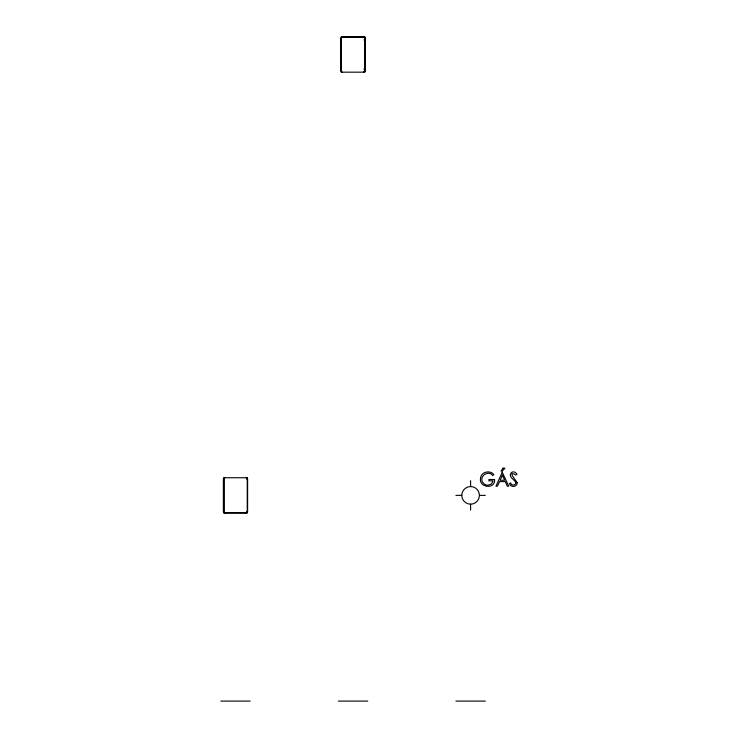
<?xml version="1.0" encoding="UTF-8"?>
<svg xmlns="http://www.w3.org/2000/svg" width="738" height="738" viewBox="0 0 738 738"><rect width="100%" height="100%" fill="white"/><g stroke="black" fill="none" stroke-linecap="round" stroke-linejoin="round"><path stroke-width="1.11" d="M363.991 40.046L365.162 38.367A1.467 1.467 0 0 0 363.696 36.9M455.909 495.373L461.804 495.373M479.396 495.373L485.3 495.373M220.791 701.1L250.182 701.1M338.345 701.1L367.736 701.1M455.909 701.1L485.3 701.1M363.991 69.021L365.162 70.7A1.467 1.467 0 0 1 363.696 72.167M470.604 480.678L470.604 486.554A8.819 8.819 0 0 1 479.396 494.82L479.396 495.927A8.819 8.819 0 0 1 470.604 504.192L470.604 510.069M365.162 38.367L365.162 70.7M470.604 504.192A8.819 8.819 0 0 1 461.804 495.927L461.804 494.82A8.819 8.819 0 0 1 470.604 486.554M341.343 71.291A1.245 1.245 0 0 1 341.177 70.663L341.177 38.404A1.245 1.245 0 0 1 341.343 37.776M341.795 37.324A1.245 1.245 0 0 1 342.423 37.158L363.659 37.158A1.245 1.245 0 0 1 364.747 37.776M342.386 72.167A1.467 1.467 0 0 1 341.657 71.973M341.113 71.429A1.467 1.467 0 0 1 340.919 70.7L340.919 38.367A1.467 1.467 0 0 1 341.113 37.638M341.657 37.094A1.467 1.467 0 0 1 342.386 36.9M364.747 71.291A1.245 1.245 0 0 1 364.286 71.743M364.138 37.583A0.978 0.978 0 0 1 364.48 37.933M364.48 71.134A0.978 0.978 0 0 1 364.138 71.485M224.241 512.587A1.245 1.245 0 0 0 224.869 512.753L246.105 512.753A1.245 1.245 0 0 0 247.35 511.508M223.789 512.126A1.245 1.245 0 0 1 223.614 511.508L223.614 479.248A1.245 1.245 0 0 1 223.789 478.621M224.832 513.011A1.467 1.467 0 0 1 223.365 511.535L223.365 479.211A1.467 1.467 0 0 1 224.832 477.744M246.141 513.011A1.467 1.467 0 0 0 247.608 511.535L247.608 479.211A1.467 1.467 0 0 0 246.141 477.744M246.732 478.159A1.245 1.245 0 0 1 247.35 479.248M224.048 511.978A0.978 0.978 0 0 1 223.909 511.462L223.909 479.285A0.978 0.978 0 0 1 224.048 478.768M246.926 478.768A0.978 0.978 0 0 1 247.055 479.285M247.055 511.462A0.978 0.978 0 0 1 246.926 511.978M480.53 478.233C478.621 487.79 495.392 489.718 494.617 479.506L488.897 479.506L488.897 480.853L493.132 480.853L491.453 484.008L487.984 485.226A6.116 6.116 0 0 1 483.621 483.445C477.587 477.606 487.846 469.045 492.809 475.595L493.833 474.571C489.949 469.7 481.019 471.813 480.53 478.233M517.209 482.79C517.292 487.228 510.595 487.8 509.441 483.602L510.567 482.892C511.222 486.213 516.609 485.567 515.659 482.126C514.072 479.202 508.021 476.785 511.194 472.809A3.238 3.238 0 0 1 513.5 471.868L515.253 472.357L516.987 474.156L515.899 475.023C506.72 469.811 515.862 480.226 517.209 482.79M502.246 472.219L495.973 486.204L497.449 486.204L499.515 481.6L505.235 481.6L507.32 486.204L508.759 486.204L502.246 472.219M502.403 475.189L500.124 480.254L504.663 480.254L502.403 475.189M502.984 468.187L501.019 471.121L502.264 471.121L504.921 468.187L502.984 468.187M364.803 36.9L341.288 36.9L341.288 72.167L364.803 72.167L364.803 36.9M247.239 477.744L223.734 477.744L223.734 513.011L247.239 513.011L247.239 477.744"/></g></svg>
